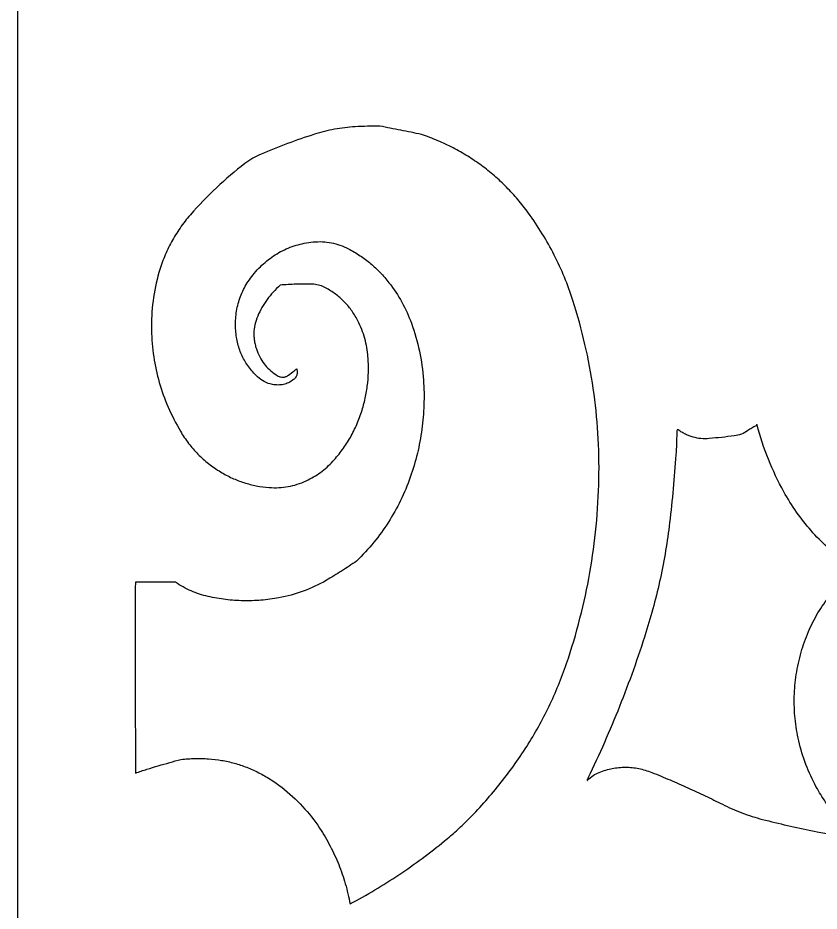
# Model space of a CAD drawing. Header units: centimetres. Extents: x 6.9 to 11.9, y -9 to 9.
# Drawn here: x 6.872 to 9.374, y 2.74 to 5.531 of the extents above; entities that cross this region are included whole.
import ezdxf

# ---------------------------------------------------------------- set-up
doc = ezdxf.new("R2010")
doc.units = ezdxf.units.CM
doc.header["$MEASUREMENT"] = 0
doc.layers.add('layer 1', color=7, linetype='Continuous')

msp = doc.modelspace()

# ---------------------------------------------------------------- linework, layer by layer
at = {"layer": 'layer 1', "color": 250}
for points, knots in [([(6.87203, 9.00077), (6.87203, 9.00077), (6.87203, -9.00021), (6.87203, -9.00021), (6.87203, -9.00021), (6.87203, -9.00021), (11.87697, -9.00021), (11.87697, -9.00021), (11.87697, -9.00021), (11.87697, -9.00021), (11.87697, 9.00077), (11.87697, 9.00077), (11.87697, 9.00077), (11.87697, 9.00077), (6.87203, 9.00077), (6.87203, 9.00077)], [0, 0, 0, 0, 0.2, 0.2, 0.2, 0.2, 0.4, 0.4, 0.4, 0.4, 0.6, 0.6, 0.6, 0.6, 1, 1, 1, 1]), ([(7.90963, 2.76214), (7.90566, 2.78345), (7.90067, 2.80454), (7.89464, 2.82534), (7.89464, 2.82534), (7.88874, 2.84572), (7.88182, 2.86577), (7.87393, 2.88545), (7.87393, 2.88545), (7.86602, 2.90515), (7.85712, 2.9244), (7.84728, 2.94321), (7.84728, 2.94321), (7.83728, 2.96235), (7.82632, 2.98097), (7.81447, 2.99904), (7.81447, 2.99904), (7.79867, 3.02313), (7.78087, 3.04586), (7.76128, 3.06697), (7.76128, 3.06697), (7.7412, 3.08864), (7.71939, 3.10861), (7.69606, 3.12672), (7.69606, 3.12672), (7.6903, 3.1312), (7.68443, 3.13555), (7.67847, 3.13977), (7.67847, 3.13977), (7.67269, 3.14384), (7.66682, 3.14779), (7.66085, 3.1516), (7.66085, 3.1516), (7.65487, 3.15541), (7.64882, 3.15908), (7.64268, 3.1626), (7.64268, 3.1626), (7.63669, 3.16603), (7.6306, 3.16933), (7.62446, 3.17246), (7.62446, 3.17246), (7.61215, 3.17874), (7.59956, 3.18439), (7.58671, 3.18941), (7.58671, 3.18941), (7.57407, 3.19432), (7.56121, 3.1986), (7.54812, 3.20221), (7.54812, 3.20221), (7.53505, 3.20581), (7.52181, 3.20875), (7.50845, 3.21101), (7.50845, 3.21101), (7.49476, 3.21332), (7.48095, 3.21496), (7.4671, 3.21592), (7.4671, 3.21592), (7.46015, 3.21639), (7.4532, 3.21671), (7.44626, 3.21684), (7.44626, 3.21684), (7.43911, 3.21698), (7.43196, 3.21695), (7.42483, 3.21677), (7.42483, 3.21677), (7.41768, 3.21657), (7.41055, 3.21621), (7.40343, 3.2157), (7.40343, 3.2157), (7.39605, 3.21516), (7.3887, 3.21447), (7.38137, 3.21361), (7.38137, 3.21361), (7.36963, 3.21057), (7.35791, 3.20743), (7.34621, 3.20418), (7.34621, 3.20418), (7.33433, 3.20086), (7.32247, 3.19745), (7.31064, 3.19394), (7.31064, 3.19394), (7.2988, 3.19044), (7.28699, 3.18681), (7.27523, 3.18311), (7.27523, 3.18311), (7.26324, 3.17932), (7.25129, 3.17545), (7.23937, 3.17146), (7.23937, 3.17146), (7.23914, 3.22128), (7.23896, 3.2711), (7.23883, 3.32092), (7.23883, 3.32092), (7.23872, 3.37063), (7.23863, 3.42035), (7.23858, 3.47006), (7.23858, 3.47006), (7.23856, 3.51977), (7.23856, 3.56948), (7.23861, 3.61919), (7.23861, 3.61919), (7.23867, 3.66879), (7.23876, 3.71838), (7.23892, 3.76798), (7.23892, 3.76798), (7.23892, 3.76798), (7.36461, 3.76769), (7.36461, 3.76769), (7.36461, 3.76769), (7.37991, 3.757), (7.39625, 3.74783), (7.41333, 3.74033), (7.41333, 3.74033), (7.43037, 3.73282), (7.44809, 3.72701), (7.46625, 3.72298), (7.46625, 3.72298), (7.48447, 3.71892), (7.50291, 3.71576), (7.52145, 3.71352), (7.52145, 3.71352), (7.53967, 3.71132), (7.55796, 3.71005), (7.57629, 3.70969), (7.57629, 3.70969), (7.59463, 3.70933), (7.61298, 3.70991), (7.63125, 3.71139), (7.63125, 3.71139), (7.64992, 3.71292), (7.6685, 3.71536), (7.68694, 3.7187), (7.68694, 3.7187), (7.71303, 3.72343), (7.73869, 3.73044), (7.76357, 3.73961), (7.76357, 3.73961), (7.78818, 3.74866), (7.81196, 3.75987), (7.83459, 3.77309), (7.83459, 3.77309), (7.85089, 3.78262), (7.867, 3.79243), (7.88294, 3.80254), (7.88294, 3.80254), (7.89874, 3.81258), (7.91436, 3.82292), (7.92978, 3.83356), (7.92978, 3.83356), (7.94887, 3.85219), (7.96692, 3.87189), (7.98379, 3.89253), (7.98379, 3.89253), (8.00013, 3.91252), (8.0153, 3.93343), (8.02922, 3.95517), (8.02922, 3.95517), (8.04314, 3.97691), (8.05578, 3.99943), (8.06705, 4.02265), (8.06705, 4.02265), (8.07857, 4.04634), (8.08873, 4.07066), (8.09747, 4.09552), (8.09747, 4.09552), (8.10612, 4.1201), (8.11352, 4.14511), (8.11966, 4.17044), (8.11966, 4.17044), (8.12566, 4.19521), (8.13037, 4.22026), (8.1338, 4.2455), (8.1338, 4.2455), (8.13723, 4.27076), (8.13936, 4.29617), (8.14019, 4.32163), (8.14019, 4.32163), (8.14102, 4.34759), (8.14054, 4.37359), (8.13875, 4.39949), (8.13875, 4.39949), (8.13664, 4.42982), (8.13243, 4.45996), (8.12613, 4.4897), (8.12613, 4.4897), (8.11986, 4.51936), (8.1115, 4.54854), (8.10112, 4.57705), (8.10112, 4.57705), (8.09287, 4.5997), (8.08286, 4.62167), (8.0712, 4.64278), (8.0712, 4.64278), (8.05941, 4.66407), (8.04601, 4.68442), (8.03108, 4.70365), (8.03108, 4.70365), (8.02252, 4.71468), (8.0134, 4.72524), (8.00372, 4.7353), (8.00372, 4.7353), (7.99421, 4.74518), (7.9842, 4.75453), (7.97368, 4.76334), (7.97368, 4.76334), (7.96317, 4.77212), (7.95219, 4.78035), (7.94078, 4.78797), (7.94078, 4.78797), (7.92908, 4.79579), (7.91696, 4.80301), (7.9045, 4.80957), (7.9045, 4.80957), (7.89596, 4.81406), (7.88711, 4.81793), (7.87801, 4.82116), (7.87801, 4.82116), (7.86924, 4.82425), (7.86023, 4.8267), (7.85111, 4.82844), (7.85111, 4.82844), (7.84197, 4.83022), (7.83271, 4.83129), (7.82343, 4.83167), (7.82343, 4.83167), (7.81366, 4.83208), (7.80387, 4.83178), (7.79414, 4.8308), (7.79414, 4.8308), (7.78491, 4.82986), (7.77572, 4.82851), (7.76662, 4.82674), (7.76662, 4.82674), (7.75799, 4.82506), (7.74943, 4.82295), (7.741, 4.82047), (7.741, 4.82047), (7.73257, 4.81796), (7.72428, 4.81504), (7.71614, 4.8117), (7.71614, 4.8117), (7.70814, 4.80843), (7.7003, 4.80475), (7.69268, 4.80068), (7.69268, 4.80068), (7.68504, 4.7966), (7.67762, 4.79216), (7.67045, 4.78734), (7.67045, 4.78734), (7.66309, 4.78239), (7.65599, 4.7771), (7.64915, 4.77145), (7.64915, 4.77145), (7.64232, 4.7658), (7.63575, 4.75984), (7.62948, 4.75359), (7.62948, 4.75359), (7.62282, 4.74693), (7.61645, 4.74001), (7.61043, 4.73279), (7.61043, 4.73279), (7.60502, 4.72633), (7.59991, 4.71963), (7.59512, 4.71273), (7.59512, 4.71273), (7.59057, 4.70621), (7.58633, 4.69946), (7.58243, 4.69251), (7.58243, 4.69251), (7.57853, 4.68559), (7.57497, 4.67846), (7.57179, 4.67118), (7.57179, 4.67118), (7.56865, 4.66405), (7.56587, 4.65677), (7.56345, 4.64935), (7.56345, 4.64935), (7.56105, 4.64193), (7.55901, 4.6344), (7.55738, 4.62678), (7.55738, 4.62678), (7.55569, 4.619), (7.55439, 4.61116), (7.55348, 4.60327), (7.55348, 4.60327), (7.55258, 4.59536), (7.55204, 4.58742), (7.55188, 4.57947), (7.55188, 4.57947), (7.55171, 4.57106), (7.55191, 4.56266), (7.55251, 4.55425), (7.55251, 4.55425), (7.55301, 4.54706), (7.55381, 4.53986), (7.55493, 4.53274), (7.55493, 4.53274), (7.55599, 4.52599), (7.55735, 4.51931), (7.55901, 4.5127), (7.55901, 4.5127), (7.56069, 4.50609), (7.56267, 4.49957), (7.56493, 4.49313), (7.56493, 4.49313), (7.56717, 4.48686), (7.56968, 4.48072), (7.5725, 4.47469), (7.5725, 4.47469), (7.57533, 4.46868), (7.57844, 4.46281), (7.58185, 4.45709), (7.58185, 4.45709), (7.58528, 4.45131), (7.589, 4.44569), (7.59297, 4.44026), (7.59297, 4.44026), (7.59696, 4.43484), (7.60119, 4.42962), (7.60565, 4.42457), (7.60565, 4.42457), (7.61034, 4.41931), (7.61527, 4.41424), (7.6204, 4.4094), (7.6204, 4.4094), (7.62679, 4.40342), (7.63398, 4.39835), (7.64176, 4.39436), (7.64176, 4.39436), (7.64971, 4.39028), (7.65819, 4.38733), (7.66695, 4.38558), (7.66695, 4.38558), (7.67289, 4.38439), (7.67894, 4.38381), (7.68499, 4.38383), (7.68499, 4.38383), (7.69053, 4.38385), (7.69606, 4.3845), (7.70146, 4.38573), (7.70146, 4.38573), (7.70687, 4.38697), (7.71211, 4.38878), (7.71713, 4.39116), (7.71713, 4.39116), (7.72262, 4.39378), (7.72784, 4.39694), (7.73273, 4.40059), (7.73273, 4.40059), (7.73517, 4.40243), (7.73732, 4.40463), (7.73909, 4.40712), (7.73909, 4.40712), (7.74078, 4.40945), (7.74205, 4.41202), (7.74288, 4.41478), (7.74288, 4.41478), (7.74333, 4.41617), (7.74364, 4.41763), (7.74385, 4.41908), (7.74385, 4.41908), (7.74409, 4.4207), (7.74423, 4.42233), (7.74425, 4.42397), (7.74425, 4.42397), (7.74425, 4.42563), (7.74418, 4.42726), (7.744, 4.4289), (7.744, 4.4289), (7.7438, 4.43083), (7.74349, 4.43271), (7.74311, 4.43459), (7.74311, 4.43459), (7.74214, 4.43383), (7.7412, 4.43305), (7.74024, 4.43228), (7.74024, 4.43228), (7.73921, 4.43145), (7.7382, 4.43065), (7.73719, 4.42984), (7.73719, 4.42984), (7.73616, 4.42906), (7.73513, 4.42825), (7.73412, 4.42744), (7.73412, 4.42744), (7.73302, 4.42661), (7.73195, 4.42578), (7.73085, 4.42496), (7.73085, 4.42496), (7.73085, 4.42496), (7.71702, 4.41469), (7.71702, 4.41469), (7.71702, 4.41469), (7.71563, 4.4137), (7.71417, 4.41279), (7.71267, 4.41196), (7.71267, 4.41196), (7.71137, 4.41122), (7.71003, 4.41059), (7.70864, 4.41005), (7.70864, 4.41005), (7.70725, 4.40951), (7.70581, 4.40909), (7.70436, 4.40875), (7.70436, 4.40875), (7.70301, 4.40846), (7.70162, 4.40826), (7.70023, 4.40817), (7.70023, 4.40817), (7.6975, 4.40801), (7.69476, 4.4083), (7.69214, 4.40902), (7.69214, 4.40902), (7.68905, 4.40985), (7.68611, 4.4111), (7.68336, 4.41276), (7.68336, 4.41276), (7.67587, 4.41722), (7.66879, 4.42233), (7.66215, 4.42798), (7.66215, 4.42798), (7.65583, 4.43336), (7.64998, 4.43928), (7.64469, 4.44566), (7.64469, 4.44566), (7.6394, 4.45205), (7.63468, 4.45889), (7.63055, 4.4661), (7.63055, 4.4661), (7.62616, 4.47379), (7.62237, 4.48184), (7.61928, 4.49015), (7.61928, 4.49015), (7.61753, 4.49484), (7.61598, 4.49957), (7.61464, 4.50436), (7.61464, 4.50436), (7.61338, 4.50887), (7.61233, 4.51342), (7.6115, 4.51801), (7.6115, 4.51801), (7.61067, 4.52261), (7.61004, 4.52725), (7.60966, 4.53191), (7.60966, 4.53191), (7.60928, 4.53641), (7.60913, 4.54094), (7.60919, 4.54547), (7.60919, 4.54547), (7.60935, 4.55443), (7.61038, 4.56335), (7.61231, 4.57211), (7.61231, 4.57211), (7.61435, 4.58135), (7.61726, 4.59038), (7.621, 4.59908), (7.621, 4.59908), (7.62495, 4.60824), (7.62941, 4.61719), (7.63434, 4.62588), (7.63434, 4.62588), (7.63925, 4.63451), (7.64465, 4.64287), (7.6505, 4.65092), (7.6505, 4.65092), (7.65633, 4.65896), (7.66262, 4.66667), (7.6693, 4.67402), (7.6693, 4.67402), (7.67627, 4.68171), (7.68365, 4.68902), (7.6914, 4.69592), (7.6914, 4.69592), (7.70805, 4.69735), (7.72477, 4.69834), (7.74149, 4.69883), (7.74149, 4.69883), (7.75837, 4.69935), (7.77525, 4.69939), (7.79212, 4.69895), (7.79212, 4.69895), (7.79838, 4.69879), (7.80458, 4.69794), (7.81064, 4.69637), (7.81064, 4.69637), (7.81687, 4.69478), (7.82292, 4.69249), (7.82868, 4.68958), (7.82868, 4.68958), (7.83968, 4.684), (7.85026, 4.67761), (7.86032, 4.67048), (7.86032, 4.67048), (7.86989, 4.66369), (7.87893, 4.65621), (7.88735, 4.64803), (7.88735, 4.64803), (7.89576, 4.63987), (7.90353, 4.63106), (7.91059, 4.62169), (7.91059, 4.62169), (7.91795, 4.61194), (7.92456, 4.60163), (7.93038, 4.5909), (7.93038, 4.5909), (7.9398, 4.5735), (7.94746, 4.55524), (7.95327, 4.53634), (7.95327, 4.53634), (7.959, 4.51759), (7.96286, 4.49829), (7.96476, 4.47877), (7.96476, 4.47877), (7.96618, 4.46404), (7.96689, 4.44923), (7.96687, 4.43444), (7.96687, 4.43444), (7.96685, 4.41991), (7.96609, 4.40539), (7.96461, 4.39093), (7.96461, 4.39093), (7.96313, 4.37648), (7.96093, 4.36211), (7.95802, 4.34788), (7.95802, 4.34788), (7.95504, 4.33336), (7.95134, 4.31899), (7.94697, 4.3048), (7.94697, 4.3048), (7.94235, 4.28992), (7.93693, 4.27529), (7.93074, 4.26099), (7.93074, 4.26099), (7.92471, 4.24702), (7.9179, 4.23342), (7.91037, 4.22022), (7.91037, 4.22022), (7.90282, 4.20702), (7.89455, 4.19424), (7.8856, 4.18196), (7.8856, 4.18196), (7.87642, 4.16939), (7.86658, 4.15733), (7.85611, 4.14581), (7.85611, 4.14581), (7.84439, 4.13295), (7.83143, 4.12129), (7.8174, 4.11098), (7.8174, 4.11098), (7.80333, 4.10067), (7.78825, 4.09177), (7.7724, 4.08442), (7.7724, 4.08442), (7.76328, 4.08021), (7.75391, 4.07656), (7.74434, 4.07351), (7.74434, 4.07351), (7.73506, 4.07055), (7.72563, 4.06822), (7.71606, 4.06647), (7.71606, 4.06647), (7.70649, 4.06474), (7.6968, 4.06365), (7.6871, 4.06318), (7.6871, 4.06318), (7.67706, 4.06268), (7.66699, 4.06282), (7.65698, 4.06358), (7.65698, 4.06358), (7.64344, 4.06461), (7.62995, 4.06643), (7.61661, 4.06903), (7.61661, 4.06903), (7.60361, 4.07154), (7.59079, 4.07483), (7.5782, 4.07886), (7.5782, 4.07886), (7.5656, 4.0829), (7.55327, 4.08767), (7.54124, 4.09316), (7.54124, 4.09316), (7.52887, 4.09881), (7.51683, 4.10518), (7.5052, 4.11221), (7.5052, 4.11221), (7.49216, 4.1201), (7.47958, 4.1288), (7.46757, 4.13821), (7.46757, 4.13821), (7.45592, 4.14738), (7.44484, 4.15726), (7.43442, 4.16782), (7.43442, 4.16782), (7.42402, 4.17837), (7.41427, 4.18958), (7.40526, 4.20135), (7.40526, 4.20135), (7.39594, 4.21352), (7.38738, 4.22625), (7.3796, 4.23945), (7.3796, 4.23945), (7.36528, 4.26383), (7.35246, 4.28907), (7.34128, 4.31505), (7.34128, 4.31505), (7.33047, 4.34008), (7.32131, 4.36581), (7.31382, 4.39203), (7.31382, 4.39203), (7.30634, 4.41825), (7.30055, 4.44492), (7.29652, 4.47189), (7.29652, 4.47189), (7.29235, 4.49968), (7.28995, 4.52767), (7.2893, 4.55573), (7.2893, 4.55573), (7.28861, 4.58606), (7.29022, 4.61638), (7.29414, 4.64643), (7.29414, 4.64643), (7.29804, 4.67647), (7.30421, 4.70616), (7.31261, 4.73528), (7.31261, 4.73528), (7.31747, 4.75209), (7.32323, 4.76863), (7.32985, 4.78483), (7.32985, 4.78483), (7.3363, 4.80061), (7.34363, 4.81603), (7.35177, 4.831), (7.35177, 4.831), (7.3599, 4.84597), (7.36887, 4.86047), (7.37862, 4.87446), (7.37862, 4.87446), (7.38857, 4.88873), (7.39928, 4.90245), (7.41071, 4.91558), (7.41071, 4.91558), (7.43646, 4.94515), (7.46365, 4.97341), (7.49222, 5.00028), (7.49222, 5.00028), (7.52066, 5.02702), (7.55043, 5.05232), (7.58138, 5.0761), (7.58138, 5.0761), (7.58909, 5.08204), (7.59718, 5.08746), (7.60556, 5.09237), (7.60556, 5.09237), (7.61397, 5.09726), (7.62264, 5.10161), (7.63158, 5.10542), (7.63158, 5.10542), (7.6589, 5.117), (7.68647, 5.12799), (7.71428, 5.13832), (7.71428, 5.13832), (7.74205, 5.14865), (7.77007, 5.15835), (7.79831, 5.16741), (7.79831, 5.16741), (7.81886, 5.174), (7.83982, 5.17926), (7.86104, 5.18316), (7.86104, 5.18316), (7.88229, 5.18706), (7.90378, 5.1896), (7.92534, 5.19072), (7.92534, 5.19072), (7.93821, 5.19141), (7.95109, 5.19191), (7.96398, 5.19224), (7.96398, 5.19224), (7.97685, 5.19258), (7.98973, 5.19276), (8.00262, 5.19276), (8.00262, 5.19276), (8.02429, 5.1885), (8.04594, 5.18424), (8.06759, 5.17996), (8.06759, 5.17996), (8.08924, 5.17566), (8.11089, 5.17135), (8.13252, 5.16703), (8.13252, 5.16703), (8.14978, 5.16107), (8.16681, 5.1545), (8.18358, 5.14733), (8.18358, 5.14733), (8.19971, 5.14042), (8.21558, 5.13292), (8.23116, 5.12483), (8.23116, 5.12483), (8.24671, 5.11673), (8.26197, 5.10806), (8.27688, 5.0988), (8.27688, 5.0988), (8.29151, 5.08971), (8.30581, 5.08002), (8.31969, 5.0698), (8.31969, 5.0698), (8.33358, 5.05961), (8.34707, 5.04883), (8.36012, 5.03755), (8.36012, 5.03755), (8.37325, 5.02619), (8.38594, 5.01433), (8.39815, 5.00198), (8.39815, 5.00198), (8.41037, 4.98963), (8.42211, 4.97681), (8.43334, 4.96357), (8.43334, 4.96357), (8.44493, 4.9499), (8.456, 4.93582), (8.46655, 4.92132), (8.46655, 4.92132), (8.48182, 4.90037), (8.49623, 4.87878), (8.50979, 4.85668), (8.50979, 4.85668), (8.52312, 4.83497), (8.53556, 4.81273), (8.5471, 4.79001), (8.5471, 4.79001), (8.55865, 4.7673), (8.56927, 4.74413), (8.57893, 4.72055), (8.57893, 4.72055), (8.58868, 4.69679), (8.59749, 4.67266), (8.60531, 4.6482), (8.60531, 4.6482), (8.61977, 4.603), (8.63236, 4.55721), (8.64307, 4.51097), (8.64307, 4.51097), (8.65365, 4.46532), (8.66235, 4.41926), (8.66912, 4.37289), (8.66912, 4.37289), (8.67589, 4.32652), (8.68073, 4.2799), (8.68364, 4.23315), (8.68364, 4.23315), (8.68658, 4.1857), (8.68761, 4.13817), (8.68667, 4.09065), (8.68667, 4.09065), (8.6857, 4.04123), (8.68286, 3.99188), (8.67813, 3.94269), (8.67813, 3.94269), (8.67344, 3.89414), (8.6669, 3.8458), (8.65847, 3.79777), (8.65847, 3.79777), (8.65004, 3.74972), (8.63978, 3.70205), (8.62765, 3.6548), (8.62765, 3.6548), (8.61539, 3.60706), (8.60132, 3.55979), (8.58543, 3.51315), (8.58543, 3.51315), (8.56996, 3.46766), (8.55177, 3.42315), (8.53095, 3.37982), (8.53095, 3.37982), (8.51021, 3.33668), (8.4869, 3.29479), (8.46115, 3.25443), (8.46115, 3.25443), (8.43459, 3.21285), (8.40582, 3.17271), (8.37496, 3.13423), (8.37496, 3.13423), (8.34412, 3.09577), (8.31121, 3.05899), (8.27639, 3.02409), (8.27639, 3.02409), (8.26505, 3.01271), (8.25341, 3.00164), (8.24151, 2.99084), (8.24151, 2.99084), (8.22959, 2.98003), (8.2174, 2.96952), (8.20494, 2.95935), (8.20494, 2.95935), (8.15899, 2.92176), (8.11127, 2.88642), (8.0619, 2.85347), (8.0619, 2.85347), (8.01266, 2.82057), (7.96185, 2.79011), (7.90963, 2.76214)], [0, 0, 0, 0, 0.0049751, 0.0049751, 0.0049751, 0.0049751, 0.0099502, 0.0099502, 0.0099502, 0.0099502, 0.0149254, 0.0149254, 0.0149254, 0.0149254, 0.0199005, 0.0199005, 0.0199005, 0.0199005, 0.0248756, 0.0248756, 0.0248756, 0.0248756, 0.0298507, 0.0298507, 0.0298507, 0.0298507, 0.0348259, 0.0348259, 0.0348259, 0.0348259, 0.039801, 0.039801, 0.039801, 0.039801, 0.0447761, 0.0447761, 0.0447761, 0.0447761, 0.0497512, 0.0497512, 0.0497512, 0.0497512, 0.0547264, 0.0547264, 0.0547264, 0.0547264, 0.0597015, 0.0597015, 0.0597015, 0.0597015, 0.0646766, 0.0646766, 0.0646766, 0.0646766, 0.0696517, 0.0696517, 0.0696517, 0.0696517, 0.0746269, 0.0746269, 0.0746269, 0.0746269, 0.079602, 0.079602, 0.079602, 0.079602, 0.0845771, 0.0845771, 0.0845771, 0.0845771, 0.0895522, 0.0895522, 0.0895522, 0.0895522, 0.0945274, 0.0945274, 0.0945274, 0.0945274, 0.0995025, 0.0995025, 0.0995025, 0.0995025, 0.1044776, 0.1044776, 0.1044776, 0.1044776, 0.1094527, 0.1094527, 0.1094527, 0.1094527, 0.1144279, 0.1144279, 0.1144279, 0.1144279, 0.119403, 0.119403, 0.119403, 0.119403, 0.1243781, 0.1243781, 0.1243781, 0.1243781, 0.1293532, 0.1293532, 0.1293532, 0.1293532, 0.1343284, 0.1343284, 0.1343284, 0.1343284, 0.1393035, 0.1393035, 0.1393035, 0.1393035, 0.1442786, 0.1442786, 0.1442786, 0.1442786, 0.1492537, 0.1492537, 0.1492537, 0.1492537, 0.1542289, 0.1542289, 0.1542289, 0.1542289, 0.159204, 0.159204, 0.159204, 0.159204, 0.1641791, 0.1641791, 0.1641791, 0.1641791, 0.1691542, 0.1691542, 0.1691542, 0.1691542, 0.1741294, 0.1741294, 0.1741294, 0.1741294, 0.1791045, 0.1791045, 0.1791045, 0.1791045, 0.1840796, 0.1840796, 0.1840796, 0.1840796, 0.1890547, 0.1890547, 0.1890547, 0.1890547, 0.1940299, 0.1940299, 0.1940299, 0.1940299, 0.199005, 0.199005, 0.199005, 0.199005, 0.2039801, 0.2039801, 0.2039801, 0.2039801, 0.2089552, 0.2089552, 0.2089552, 0.2089552, 0.2139303, 0.2139303, 0.2139303, 0.2139303, 0.2189055, 0.2189055, 0.2189055, 0.2189055, 0.2238806, 0.2238806, 0.2238806, 0.2238806, 0.2288557, 0.2288557, 0.2288557, 0.2288557, 0.2338308, 0.2338308, 0.2338308, 0.2338308, 0.238806, 0.238806, 0.238806, 0.238806, 0.2437811, 0.2437811, 0.2437811, 0.2437811, 0.2487562, 0.2487562, 0.2487562, 0.2487562, 0.2537313, 0.2537313, 0.2537313, 0.2537313, 0.2587065, 0.2587065, 0.2587065, 0.2587065, 0.2636816, 0.2636816, 0.2636816, 0.2636816, 0.2686567, 0.2686567, 0.2686567, 0.2686567, 0.2736318, 0.2736318, 0.2736318, 0.2736318, 0.278607, 0.278607, 0.278607, 0.278607, 0.2835821, 0.2835821, 0.2835821, 0.2835821, 0.2885572, 0.2885572, 0.2885572, 0.2885572, 0.2935323, 0.2935323, 0.2935323, 0.2935323, 0.2985075, 0.2985075, 0.2985075, 0.2985075, 0.3034826, 0.3034826, 0.3034826, 0.3034826, 0.3084577, 0.3084577, 0.3084577, 0.3084577, 0.3134328, 0.3134328, 0.3134328, 0.3134328, 0.318408, 0.318408, 0.318408, 0.318408, 0.3233831, 0.3233831, 0.3233831, 0.3233831, 0.3283582, 0.3283582, 0.3283582, 0.3283582, 0.3333333, 0.3333333, 0.3333333, 0.3333333, 0.3383085, 0.3383085, 0.3383085, 0.3383085, 0.3432836, 0.3432836, 0.3432836, 0.3432836, 0.3482587, 0.3482587, 0.3482587, 0.3482587, 0.3532338, 0.3532338, 0.3532338, 0.3532338, 0.358209, 0.358209, 0.358209, 0.358209, 0.3631841, 0.3631841, 0.3631841, 0.3631841, 0.3681592, 0.3681592, 0.3681592, 0.3681592, 0.3731343, 0.3731343, 0.3731343, 0.3731343, 0.3781095, 0.3781095, 0.3781095, 0.3781095, 0.3830846, 0.3830846, 0.3830846, 0.3830846, 0.3880597, 0.3880597, 0.3880597, 0.3880597, 0.3930348, 0.3930348, 0.3930348, 0.3930348, 0.39801, 0.39801, 0.39801, 0.39801, 0.4029851, 0.4029851, 0.4029851, 0.4029851, 0.4079602, 0.4079602, 0.4079602, 0.4079602, 0.4129353, 0.4129353, 0.4129353, 0.4129353, 0.4179104, 0.4179104, 0.4179104, 0.4179104, 0.4228856, 0.4228856, 0.4228856, 0.4228856, 0.4278607, 0.4278607, 0.4278607, 0.4278607, 0.4328358, 0.4328358, 0.4328358, 0.4328358, 0.4378109, 0.4378109, 0.4378109, 0.4378109, 0.4427861, 0.4427861, 0.4427861, 0.4427861, 0.4477612, 0.4477612, 0.4477612, 0.4477612, 0.4527363, 0.4527363, 0.4527363, 0.4527363, 0.4577114, 0.4577114, 0.4577114, 0.4577114, 0.4626866, 0.4626866, 0.4626866, 0.4626866, 0.4676617, 0.4676617, 0.4676617, 0.4676617, 0.4726368, 0.4726368, 0.4726368, 0.4726368, 0.4776119, 0.4776119, 0.4776119, 0.4776119, 0.4825871, 0.4825871, 0.4825871, 0.4825871, 0.4875622, 0.4875622, 0.4875622, 0.4875622, 0.4925373, 0.4925373, 0.4925373, 0.4925373, 0.4975124, 0.4975124, 0.4975124, 0.4975124, 0.5024876, 0.5024876, 0.5024876, 0.5024876, 0.5074627, 0.5074627, 0.5074627, 0.5074627, 0.5124378, 0.5124378, 0.5124378, 0.5124378, 0.5174129, 0.5174129, 0.5174129, 0.5174129, 0.5223881, 0.5223881, 0.5223881, 0.5223881, 0.5273632, 0.5273632, 0.5273632, 0.5273632, 0.5323383, 0.5323383, 0.5323383, 0.5323383, 0.5373134, 0.5373134, 0.5373134, 0.5373134, 0.5422886, 0.5422886, 0.5422886, 0.5422886, 0.5472637, 0.5472637, 0.5472637, 0.5472637, 0.5522388, 0.5522388, 0.5522388, 0.5522388, 0.5572139, 0.5572139, 0.5572139, 0.5572139, 0.5621891, 0.5621891, 0.5621891, 0.5621891, 0.5671642, 0.5671642, 0.5671642, 0.5671642, 0.5721393, 0.5721393, 0.5721393, 0.5721393, 0.5771144, 0.5771144, 0.5771144, 0.5771144, 0.5820896, 0.5820896, 0.5820896, 0.5820896, 0.5870647, 0.5870647, 0.5870647, 0.5870647, 0.5920398, 0.5920398, 0.5920398, 0.5920398, 0.5970149, 0.5970149, 0.5970149, 0.5970149, 0.60199, 0.60199, 0.60199, 0.60199, 0.6069652, 0.6069652, 0.6069652, 0.6069652, 0.6119403, 0.6119403, 0.6119403, 0.6119403, 0.6169154, 0.6169154, 0.6169154, 0.6169154, 0.6218905, 0.6218905, 0.6218905, 0.6218905, 0.6268657, 0.6268657, 0.6268657, 0.6268657, 0.6318408, 0.6318408, 0.6318408, 0.6318408, 0.6368159, 0.6368159, 0.6368159, 0.6368159, 0.641791, 0.641791, 0.641791, 0.641791, 0.6467662, 0.6467662, 0.6467662, 0.6467662, 0.6517413, 0.6517413, 0.6517413, 0.6517413, 0.6567164, 0.6567164, 0.6567164, 0.6567164, 0.6616915, 0.6616915, 0.6616915, 0.6616915, 0.6666667, 0.6666667, 0.6666667, 0.6666667, 0.6716418, 0.6716418, 0.6716418, 0.6716418, 0.6766169, 0.6766169, 0.6766169, 0.6766169, 0.681592, 0.681592, 0.681592, 0.681592, 0.6865672, 0.6865672, 0.6865672, 0.6865672, 0.6915423, 0.6915423, 0.6915423, 0.6915423, 0.6965174, 0.6965174, 0.6965174, 0.6965174, 0.7014925, 0.7014925, 0.7014925, 0.7014925, 0.7064677, 0.7064677, 0.7064677, 0.7064677, 0.7114428, 0.7114428, 0.7114428, 0.7114428, 0.7164179, 0.7164179, 0.7164179, 0.7164179, 0.721393, 0.721393, 0.721393, 0.721393, 0.7263682, 0.7263682, 0.7263682, 0.7263682, 0.7313433, 0.7313433, 0.7313433, 0.7313433, 0.7363184, 0.7363184, 0.7363184, 0.7363184, 0.7412935, 0.7412935, 0.7412935, 0.7412935, 0.7462687, 0.7462687, 0.7462687, 0.7462687, 0.7512438, 0.7512438, 0.7512438, 0.7512438, 0.7562189, 0.7562189, 0.7562189, 0.7562189, 0.761194, 0.761194, 0.761194, 0.761194, 0.7661692, 0.7661692, 0.7661692, 0.7661692, 0.7711443, 0.7711443, 0.7711443, 0.7711443, 0.7761194, 0.7761194, 0.7761194, 0.7761194, 0.7810945, 0.7810945, 0.7810945, 0.7810945, 0.7860697, 0.7860697, 0.7860697, 0.7860697, 0.7910448, 0.7910448, 0.7910448, 0.7910448, 0.7960199, 0.7960199, 0.7960199, 0.7960199, 0.800995, 0.800995, 0.800995, 0.800995, 0.8059701, 0.8059701, 0.8059701, 0.8059701, 0.8109453, 0.8109453, 0.8109453, 0.8109453, 0.8159204, 0.8159204, 0.8159204, 0.8159204, 0.8208955, 0.8208955, 0.8208955, 0.8208955, 0.8258706, 0.8258706, 0.8258706, 0.8258706, 0.8308458, 0.8308458, 0.8308458, 0.8308458, 0.8358209, 0.8358209, 0.8358209, 0.8358209, 0.840796, 0.840796, 0.840796, 0.840796, 0.8457711, 0.8457711, 0.8457711, 0.8457711, 0.8507463, 0.8507463, 0.8507463, 0.8507463, 0.8557214, 0.8557214, 0.8557214, 0.8557214, 0.8606965, 0.8606965, 0.8606965, 0.8606965, 0.8656716, 0.8656716, 0.8656716, 0.8656716, 0.8706468, 0.8706468, 0.8706468, 0.8706468, 0.8756219, 0.8756219, 0.8756219, 0.8756219, 0.880597, 0.880597, 0.880597, 0.880597, 0.8855721, 0.8855721, 0.8855721, 0.8855721, 0.8905473, 0.8905473, 0.8905473, 0.8905473, 0.8955224, 0.8955224, 0.8955224, 0.8955224, 0.9004975, 0.9004975, 0.9004975, 0.9004975, 0.9054726, 0.9054726, 0.9054726, 0.9054726, 0.9104478, 0.9104478, 0.9104478, 0.9104478, 0.9154229, 0.9154229, 0.9154229, 0.9154229, 0.920398, 0.920398, 0.920398, 0.920398, 0.9253731, 0.9253731, 0.9253731, 0.9253731, 0.9303483, 0.9303483, 0.9303483, 0.9303483, 0.9353234, 0.9353234, 0.9353234, 0.9353234, 0.9402985, 0.9402985, 0.9402985, 0.9402985, 0.9452736, 0.9452736, 0.9452736, 0.9452736, 0.9502488, 0.9502488, 0.9502488, 0.9502488, 0.9552239, 0.9552239, 0.9552239, 0.9552239, 0.960199, 0.960199, 0.960199, 0.960199, 0.9651741, 0.9651741, 0.9651741, 0.9651741, 0.9701493, 0.9701493, 0.9701493, 0.9701493, 0.9751244, 0.9751244, 0.9751244, 0.9751244, 0.9800995, 0.9800995, 0.9800995, 0.9800995, 0.9850746, 0.9850746, 0.9850746, 0.9850746, 0.9900498, 0.9900498, 0.9900498, 0.9900498, 1, 1, 1, 1]), ([(9.51039, 2.96262), (9.4579, 2.97069), (9.40559, 2.98005), (9.35354, 2.9907), (9.35354, 2.9907), (9.30126, 3.00139), (9.24926, 3.01336), (9.19756, 3.02661), (9.19756, 3.02661), (9.17586, 3.03216), (9.15448, 3.03889), (9.1335, 3.04678), (9.1335, 3.04678), (9.11261, 3.05462), (9.09217, 3.06361), (9.07227, 3.07369), (9.07227, 3.07369), (9.05459, 3.08266), (9.03681, 3.09142), (9.01893, 3.09998), (9.01893, 3.09998), (9.0008, 3.10866), (8.98255, 3.11715), (8.96422, 3.12542), (8.96422, 3.12542), (8.94589, 3.13371), (8.92749, 3.14178), (8.90897, 3.14965), (8.90897, 3.14965), (8.89017, 3.15767), (8.87128, 3.16547), (8.85229, 3.17307), (8.85229, 3.17307), (8.84543, 3.1758), (8.83846, 3.17825), (8.83138, 3.18038), (8.83138, 3.18038), (8.82468, 3.18239), (8.81789, 3.1841), (8.81105, 3.18546), (8.81105, 3.18546), (8.8042, 3.18685), (8.79727, 3.18788), (8.79032, 3.1886), (8.79032, 3.1886), (8.78351, 3.1893), (8.77667, 3.18965), (8.76982, 3.18965), (8.76982, 3.18965), (8.76298, 3.18968), (8.75612, 3.18936), (8.74931, 3.18869), (8.74931, 3.18869), (8.74238, 3.18802), (8.73548, 3.18699), (8.72862, 3.18564), (8.72862, 3.18564), (8.72179, 3.1843), (8.715, 3.18262), (8.70832, 3.18065), (8.70832, 3.18065), (8.70126, 3.17854), (8.69431, 3.17614), (8.68745, 3.17343), (8.68745, 3.17343), (8.68095, 3.17083), (8.67474, 3.16756), (8.66894, 3.16363), (8.66894, 3.16363), (8.66268, 3.15942), (8.65688, 3.15458), (8.65159, 3.1492), (8.65159, 3.1492), (8.65143, 3.14902), (8.65125, 3.14884), (8.65108, 3.14869), (8.65108, 3.14869), (8.65096, 3.1486), (8.65085, 3.14848), (8.65072, 3.14839), (8.65072, 3.14839), (8.6506, 3.14833), (8.65049, 3.14824), (8.65036, 3.14819), (8.65036, 3.14819), (8.65029, 3.14817), (8.65025, 3.14815), (8.65018, 3.14815), (8.65018, 3.14815), (8.65013, 3.14815), (8.65007, 3.14817), (8.65004, 3.14821), (8.65004, 3.14821), (8.65, 3.14828), (8.64995, 3.14835), (8.64995, 3.14844), (8.64995, 3.14844), (8.64995, 3.14853), (8.64995, 3.14862), (8.64995, 3.14871), (8.64995, 3.14871), (8.64998, 3.14889), (8.65002, 3.14907), (8.65007, 3.14925), (8.65007, 3.14925), (8.65031, 3.15028), (8.65063, 3.15126), (8.65099, 3.15225), (8.65099, 3.15225), (8.65141, 3.15344), (8.6519, 3.15458), (8.65246, 3.1557), (8.65246, 3.1557), (8.68801, 3.22897), (8.72087, 3.30351), (8.75101, 3.37915), (8.75101, 3.37915), (8.78127, 3.45515), (8.80877, 3.53223), (8.83347, 3.61024), (8.83347, 3.61024), (8.85117, 3.66619), (8.86623, 3.72293), (8.87858, 3.78031), (8.87858, 3.78031), (8.89093, 3.83755), (8.90055, 3.89533), (8.90743, 3.95349), (8.90743, 3.95349), (8.9116, 3.98886), (8.91534, 4.02429), (8.91863, 4.05977), (8.91863, 4.05977), (8.92193, 4.09518), (8.92475, 4.13064), (8.92715, 4.16612), (8.92715, 4.16612), (8.92791, 4.17728), (8.9285, 4.18846), (8.92892, 4.19964), (8.92892, 4.19964), (8.92937, 4.21085), (8.92962, 4.22206), (8.92973, 4.23326), (8.92973, 4.23326), (8.92975, 4.23497), (8.92988, 4.23667), (8.93015, 4.23835), (8.93015, 4.23835), (8.93038, 4.23987), (8.93074, 4.24138), (8.93123, 4.24286), (8.93123, 4.24286), (8.93136, 4.24326), (8.93157, 4.24362), (8.93183, 4.24393), (8.93183, 4.24393), (8.93199, 4.24413), (8.93224, 4.24427), (8.93248, 4.24431), (8.93248, 4.24431), (8.93275, 4.24438), (8.93302, 4.24436), (8.93329, 4.24427), (8.93329, 4.24427), (8.93376, 4.24411), (8.93419, 4.24389), (8.93459, 4.24359), (8.93459, 4.24359), (8.93829, 4.24097), (8.9421, 4.23848), (8.946, 4.23615), (8.946, 4.23615), (8.9497, 4.23396), (8.95346, 4.2319), (8.95732, 4.23004), (8.95732, 4.23004), (8.96119, 4.22815), (8.96512, 4.22645), (8.96913, 4.2249), (8.96913, 4.2249), (8.97303, 4.22342), (8.977, 4.22212), (8.98103, 4.221), (8.98103, 4.221), (8.98901, 4.21876), (8.99717, 4.21728), (9.00541, 4.21654), (9.00541, 4.21654), (9.01404, 4.21578), (9.02269, 4.21578), (9.03132, 4.21654), (9.03132, 4.21654), (9.04425, 4.21769), (9.05719, 4.21896), (9.07012, 4.22033), (9.07012, 4.22033), (9.08314, 4.2217), (9.09614, 4.2232), (9.10914, 4.22481), (9.10914, 4.22481), (9.11692, 4.22578), (9.12454, 4.22768), (9.13186, 4.23048), (9.13186, 4.23048), (9.13901, 4.23324), (9.14581, 4.23687), (9.15208, 4.24131), (9.15208, 4.24131), (9.15607, 4.24413), (9.16017, 4.2468), (9.16438, 4.24931), (9.16438, 4.24931), (9.16871, 4.25189), (9.17315, 4.25429), (9.17765, 4.25653), (9.17765, 4.25653), (9.17797, 4.25668), (9.17824, 4.25691), (9.17846, 4.25718), (9.17846, 4.25718), (9.17877, 4.25758), (9.179, 4.25801), (9.17918, 4.25848), (9.17918, 4.25848), (9.17924, 4.2587), (9.17933, 4.2589), (9.17942, 4.25913), (9.17942, 4.25913), (9.17947, 4.25924), (9.17954, 4.25937), (9.1796, 4.25949), (9.1796, 4.25949), (9.17967, 4.25962), (9.17976, 4.25973), (9.17985, 4.25984), (9.17985, 4.25984), (9.17989, 4.25989), (9.17994, 4.25993), (9.17998, 4.25996), (9.17998, 4.25996), (9.18005, 4.25998), (9.1801, 4.25998), (9.18016, 4.25998), (9.18016, 4.25998), (9.18021, 4.25996), (9.18028, 4.25991), (9.18032, 4.25984), (9.18032, 4.25984), (9.18036, 4.2598), (9.18041, 4.25973), (9.18043, 4.25964), (9.18043, 4.25964), (9.1805, 4.25951), (9.18054, 4.25935), (9.18059, 4.25919), (9.18059, 4.25919), (9.19009, 4.22275), (9.20188, 4.18696), (9.21589, 4.152), (9.21589, 4.152), (9.22987, 4.11708), (9.24606, 4.0831), (9.26432, 4.05022), (9.26432, 4.05022), (9.27647, 4.02839), (9.28974, 4.00721), (9.30408, 3.98677), (9.30408, 3.98677), (9.31811, 3.9668), (9.33319, 3.94757), (9.34929, 3.92919), (9.34929, 3.92919), (9.36538, 3.91082), (9.38243, 3.89331), (9.40039, 3.87677), (9.40039, 3.87677), (9.41874, 3.85985), (9.43797, 3.84389), (9.45801, 3.82897), (9.45801, 3.82897), (9.45897, 3.82825), (9.45982, 3.82738), (9.46052, 3.82639), (9.46052, 3.82639), (9.46133, 3.82527), (9.462, 3.82404), (9.46247, 3.82274), (9.46247, 3.82274), (9.46332, 3.82043), (9.46406, 3.81807), (9.46464, 3.8157), (9.46464, 3.8157), (9.46516, 3.81364), (9.46556, 3.81155), (9.46581, 3.80945), (9.46581, 3.80945), (9.46605, 3.80736), (9.46614, 3.80523), (9.4661, 3.80313), (9.4661, 3.80313), (9.46605, 3.8012), (9.46585, 3.79927), (9.46549, 3.79737), (9.46549, 3.79737), (9.46482, 3.79364), (9.46352, 3.79006), (9.46168, 3.78674), (9.46168, 3.78674), (9.45962, 3.78304), (9.45702, 3.77966), (9.454, 3.7767), (9.454, 3.7767), (9.43768, 3.76081), (9.42242, 3.74387), (9.40828, 3.72603), (9.40828, 3.72603), (9.39465, 3.70881), (9.38217, 3.69073), (9.37094, 3.67186), (9.37094, 3.67186), (9.35969, 3.65299), (9.34973, 3.6334), (9.34108, 3.6132), (9.34108, 3.6132), (9.33216, 3.59234), (9.32459, 3.57091), (9.31842, 3.54908), (9.31842, 3.54908), (9.31193, 3.52609), (9.30684, 3.50273), (9.30318, 3.47913), (9.30318, 3.47913), (9.29969, 3.45643), (9.2976, 3.43355), (9.297, 3.4106), (9.297, 3.4106), (9.29639, 3.38762), (9.29725, 3.36465), (9.29955, 3.34181), (9.29955, 3.34181), (9.30193, 3.31841), (9.30576, 3.29517), (9.31103, 3.27222), (9.31103, 3.27222), (9.31681, 3.24705), (9.3243, 3.22231), (9.33342, 3.19815), (9.33342, 3.19815), (9.34256, 3.17397), (9.35334, 3.15043), (9.36565, 3.12771), (9.36565, 3.12771), (9.37446, 3.11148), (9.38423, 3.09581), (9.3949, 3.08075), (9.3949, 3.08075), (9.40534, 3.06605), (9.41668, 3.052), (9.42885, 3.03869), (9.42885, 3.03869), (9.44102, 3.02535), (9.45397, 3.0128), (9.46769, 3.00108), (9.46769, 3.00108), (9.48188, 2.98891), (9.4968, 2.97759), (9.51234, 2.96719), (9.51234, 2.96719), (9.51352, 2.96638), (9.51464, 2.96549), (9.51568, 2.96448), (9.51568, 2.96448), (9.51657, 2.9636), (9.5174, 2.96262), (9.5181, 2.96156), (9.5181, 2.96156), (9.51823, 2.96139), (9.51834, 2.96118), (9.51845, 2.961), (9.51845, 2.961), (9.51852, 2.96087), (9.51859, 2.96074), (9.51863, 2.9606), (9.51863, 2.9606), (9.5187, 2.96047), (9.51872, 2.96033), (9.51877, 2.9602), (9.51877, 2.9602), (9.51877, 2.96011), (9.51877, 2.96004), (9.51875, 2.95995), (9.51875, 2.95995), (9.51872, 2.95982), (9.51863, 2.9597), (9.5185, 2.95966), (9.5185, 2.95966), (9.51823, 2.95957), (9.51796, 2.95955), (9.51769, 2.95959), (9.51769, 2.95959), (9.51751, 2.95961), (9.51736, 2.95964), (9.5172, 2.95968), (9.5172, 2.95968), (9.51698, 2.95973), (9.51673, 2.95979), (9.5165, 2.95988), (9.5165, 2.95988), (9.51628, 2.95995), (9.51603, 2.96004), (9.51581, 2.96011), (9.51581, 2.96011), (9.5155, 2.96024), (9.51521, 2.96035), (9.51489, 2.96049), (9.51489, 2.96049), (9.51489, 2.96049), (9.51039, 2.96262), (9.51039, 2.96262)], [0, 0, 0, 0, 0.009434, 0.009434, 0.009434, 0.009434, 0.0188679, 0.0188679, 0.0188679, 0.0188679, 0.0283019, 0.0283019, 0.0283019, 0.0283019, 0.0377358, 0.0377358, 0.0377358, 0.0377358, 0.0471698, 0.0471698, 0.0471698, 0.0471698, 0.0566038, 0.0566038, 0.0566038, 0.0566038, 0.0660377, 0.0660377, 0.0660377, 0.0660377, 0.0754717, 0.0754717, 0.0754717, 0.0754717, 0.0849057, 0.0849057, 0.0849057, 0.0849057, 0.0943396, 0.0943396, 0.0943396, 0.0943396, 0.1037736, 0.1037736, 0.1037736, 0.1037736, 0.1132075, 0.1132075, 0.1132075, 0.1132075, 0.1226415, 0.1226415, 0.1226415, 0.1226415, 0.1320755, 0.1320755, 0.1320755, 0.1320755, 0.1415094, 0.1415094, 0.1415094, 0.1415094, 0.1509434, 0.1509434, 0.1509434, 0.1509434, 0.1603774, 0.1603774, 0.1603774, 0.1603774, 0.1698113, 0.1698113, 0.1698113, 0.1698113, 0.1792453, 0.1792453, 0.1792453, 0.1792453, 0.1886792, 0.1886792, 0.1886792, 0.1886792, 0.1981132, 0.1981132, 0.1981132, 0.1981132, 0.2075472, 0.2075472, 0.2075472, 0.2075472, 0.2169811, 0.2169811, 0.2169811, 0.2169811, 0.2264151, 0.2264151, 0.2264151, 0.2264151, 0.2358491, 0.2358491, 0.2358491, 0.2358491, 0.245283, 0.245283, 0.245283, 0.245283, 0.254717, 0.254717, 0.254717, 0.254717, 0.2641509, 0.2641509, 0.2641509, 0.2641509, 0.2735849, 0.2735849, 0.2735849, 0.2735849, 0.2830189, 0.2830189, 0.2830189, 0.2830189, 0.2924528, 0.2924528, 0.2924528, 0.2924528, 0.3018868, 0.3018868, 0.3018868, 0.3018868, 0.3113208, 0.3113208, 0.3113208, 0.3113208, 0.3207547, 0.3207547, 0.3207547, 0.3207547, 0.3301887, 0.3301887, 0.3301887, 0.3301887, 0.3396226, 0.3396226, 0.3396226, 0.3396226, 0.3490566, 0.3490566, 0.3490566, 0.3490566, 0.3584906, 0.3584906, 0.3584906, 0.3584906, 0.3679245, 0.3679245, 0.3679245, 0.3679245, 0.3773585, 0.3773585, 0.3773585, 0.3773585, 0.3867925, 0.3867925, 0.3867925, 0.3867925, 0.3962264, 0.3962264, 0.3962264, 0.3962264, 0.4056604, 0.4056604, 0.4056604, 0.4056604, 0.4150943, 0.4150943, 0.4150943, 0.4150943, 0.4245283, 0.4245283, 0.4245283, 0.4245283, 0.4339623, 0.4339623, 0.4339623, 0.4339623, 0.4433962, 0.4433962, 0.4433962, 0.4433962, 0.4528302, 0.4528302, 0.4528302, 0.4528302, 0.4622642, 0.4622642, 0.4622642, 0.4622642, 0.4716981, 0.4716981, 0.4716981, 0.4716981, 0.4811321, 0.4811321, 0.4811321, 0.4811321, 0.490566, 0.490566, 0.490566, 0.490566, 0.5, 0.5, 0.5, 0.5, 0.509434, 0.509434, 0.509434, 0.509434, 0.5188679, 0.5188679, 0.5188679, 0.5188679, 0.5283019, 0.5283019, 0.5283019, 0.5283019, 0.5377358, 0.5377358, 0.5377358, 0.5377358, 0.5471698, 0.5471698, 0.5471698, 0.5471698, 0.5566038, 0.5566038, 0.5566038, 0.5566038, 0.5660377, 0.5660377, 0.5660377, 0.5660377, 0.5754717, 0.5754717, 0.5754717, 0.5754717, 0.5849057, 0.5849057, 0.5849057, 0.5849057, 0.5943396, 0.5943396, 0.5943396, 0.5943396, 0.6037736, 0.6037736, 0.6037736, 0.6037736, 0.6132075, 0.6132075, 0.6132075, 0.6132075, 0.6226415, 0.6226415, 0.6226415, 0.6226415, 0.6320755, 0.6320755, 0.6320755, 0.6320755, 0.6415094, 0.6415094, 0.6415094, 0.6415094, 0.6509434, 0.6509434, 0.6509434, 0.6509434, 0.6603774, 0.6603774, 0.6603774, 0.6603774, 0.6698113, 0.6698113, 0.6698113, 0.6698113, 0.6792453, 0.6792453, 0.6792453, 0.6792453, 0.6886792, 0.6886792, 0.6886792, 0.6886792, 0.6981132, 0.6981132, 0.6981132, 0.6981132, 0.7075472, 0.7075472, 0.7075472, 0.7075472, 0.7169811, 0.7169811, 0.7169811, 0.7169811, 0.7264151, 0.7264151, 0.7264151, 0.7264151, 0.7358491, 0.7358491, 0.7358491, 0.7358491, 0.745283, 0.745283, 0.745283, 0.745283, 0.754717, 0.754717, 0.754717, 0.754717, 0.7641509, 0.7641509, 0.7641509, 0.7641509, 0.7735849, 0.7735849, 0.7735849, 0.7735849, 0.7830189, 0.7830189, 0.7830189, 0.7830189, 0.7924528, 0.7924528, 0.7924528, 0.7924528, 0.8018868, 0.8018868, 0.8018868, 0.8018868, 0.8113208, 0.8113208, 0.8113208, 0.8113208, 0.8207547, 0.8207547, 0.8207547, 0.8207547, 0.8301887, 0.8301887, 0.8301887, 0.8301887, 0.8396226, 0.8396226, 0.8396226, 0.8396226, 0.8490566, 0.8490566, 0.8490566, 0.8490566, 0.8584906, 0.8584906, 0.8584906, 0.8584906, 0.8679245, 0.8679245, 0.8679245, 0.8679245, 0.8773585, 0.8773585, 0.8773585, 0.8773585, 0.8867925, 0.8867925, 0.8867925, 0.8867925, 0.8962264, 0.8962264, 0.8962264, 0.8962264, 0.9056604, 0.9056604, 0.9056604, 0.9056604, 0.9150943, 0.9150943, 0.9150943, 0.9150943, 0.9245283, 0.9245283, 0.9245283, 0.9245283, 0.9339623, 0.9339623, 0.9339623, 0.9339623, 0.9433962, 0.9433962, 0.9433962, 0.9433962, 0.9528302, 0.9528302, 0.9528302, 0.9528302, 0.9622642, 0.9622642, 0.9622642, 0.9622642, 0.9716981, 0.9716981, 0.9716981, 0.9716981, 0.9811321, 0.9811321, 0.9811321, 0.9811321, 1, 1, 1, 1])]:
    msp.add_open_spline(points, degree=3, knots=knots, dxfattribs=at)

doc.saveas('drawing.dxf')
